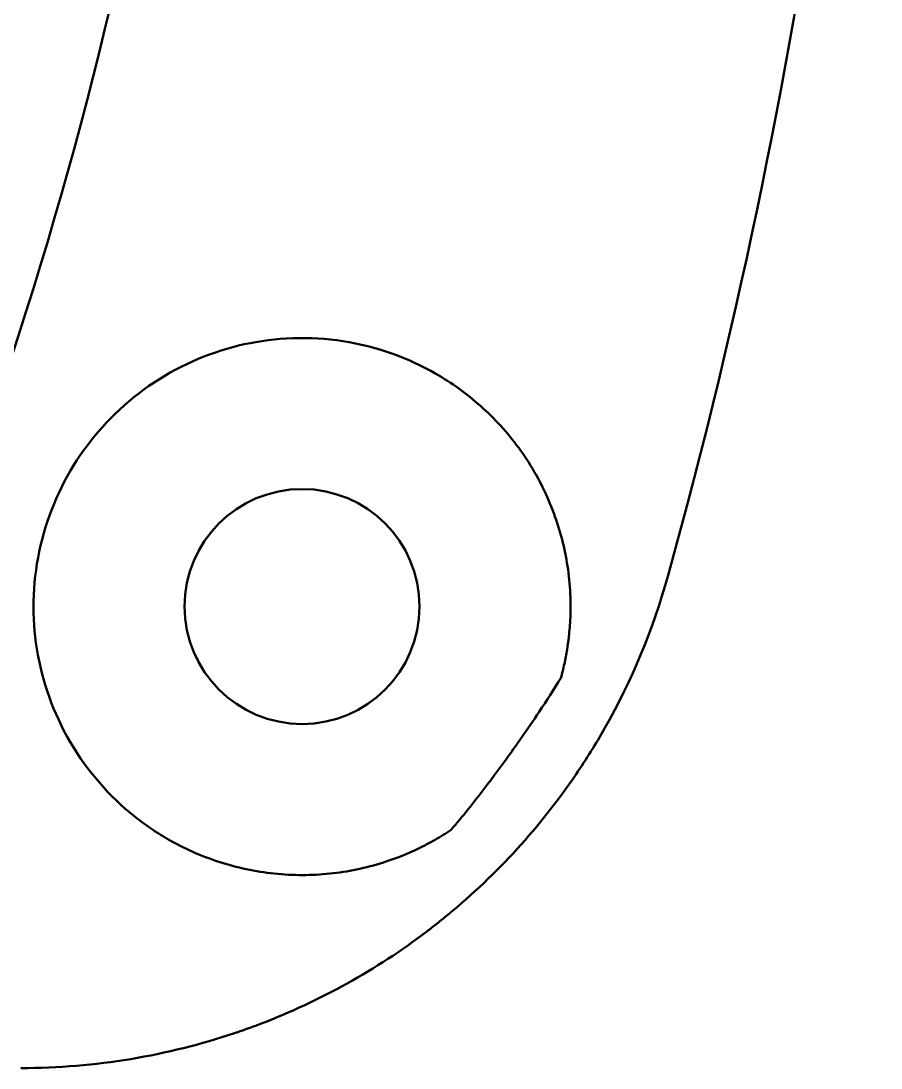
# Model space of a CAD drawing. Header units: millimetres. Extents: x 1510 to 10524, y 7125 to 13164.
# Drawn here: x 5102.31 to 5107.43, y 10667.87 to 10674.11 of the extents above; entities that cross this region are included whole.
import ezdxf

# ---------------------------------------------------------------- set-up
doc = ezdxf.new("R2010")
doc.units = ezdxf.units.MM
doc.header["$LTSCALE"] = 4
doc.layers.add('Visible (ISO)', color=7, linetype='Continuous', lineweight=50)

msp = doc.modelspace()

# ---------------------------------------------------------------- linework, layer by layer
at = {"layer": 'Visible (ISO)'}
msp.add_circle((5103.9847, 10670.6219), 0.7, dxfattribs=at)
msp.add_arc((5077.8347, 10680.1219), 25.7, 339.16048, 20.83952, dxfattribs=at)
for points, knots in [([(5107.4347, 10680.1219), (5107.4347, 10679.7399), (5107.4284, 10679.357), (5107.4157, 10678.9731), (5107.4092, 10678.7761), (5107.401, 10678.5788), (5107.3911, 10678.3812), (5107.3813, 10678.1838), (5107.3697, 10677.986), (5107.3564, 10677.7883), (5107.3562, 10677.7848), (5107.3559, 10677.7813), (5107.3557, 10677.7778), (5107.3031, 10676.9981), (5107.2239, 10676.2154), (5107.1173, 10675.4317), (5107.117, 10675.4296), (5107.1167, 10675.4274), (5107.1164, 10675.4253), (5107.116, 10675.4222), (5107.1156, 10675.419), (5107.1152, 10675.416), (5106.91, 10673.9117), (5106.599, 10672.3672), (5106.1638, 10670.801)], [0, 0, 0, 0, 0.122876, 0.122876, 0.122876, 0.185923, 0.185923, 0.185923, 0.248884, 0.248884, 0.248884, 0.25, 0.25, 0.25, 0.49834, 0.49834, 0.49834, 0.499023, 0.499023, 0.499023, 0.5, 0.5, 0.5, 1, 1, 1, 1]), ([(5105.5641, 10670.3659), (5105.5786, 10670.4557), (5105.5854, 10670.5465), (5105.5836, 10670.7479), (5105.5708, 10670.8578), (5105.5253, 10671.067), (5105.491, 10671.1729), (5105.3995, 10671.3775), (5105.3423, 10671.4761), (5105.2086, 10671.6586), (5105.132, 10671.7427), (5104.9653, 10671.8911), (5104.8752, 10671.9555), (5104.6197, 10672.1025), (5104.4274, 10672.1725), (5104.0299, 10672.2339), (5103.8248, 10672.2251), (5103.458, 10672.1442), (5103.2701, 10672.0673), (5102.937, 10671.8475), (5102.7918, 10671.7046), (5102.5737, 10671.3992), (5102.4855, 10671.2155), (5102.3857, 10670.8291), (5102.3739, 10670.6264), (5102.4163, 10670.2532), (5102.4745, 10670.0563), (5102.6615, 10669.7002), (5102.7901, 10669.541), (5102.9317, 10669.4172), (5103.012, 10669.347), (5103.1021, 10669.2827), (5103.2966, 10669.1731), (5103.401, 10669.1279), (5103.617, 10669.0606), (5103.7288, 10669.0385), (5103.952, 10669.0183), (5104.0633, 10669.0202), (5104.2759, 10669.045), (5104.3841, 10669.0685), (5104.5536, 10669.125), (5104.6164, 10669.1504), (5104.6776, 10669.1797)], [-6.424683, -6.424683, -6.424683, -6.424683, -6.165741, -6.165741, -5.843627, -5.843627, -5.518651, -5.518651, -5.193675, -5.193675, -4.868699, -4.868699, -4.543723, -4.543723, -3.970715, -3.970715, -3.397707, -3.397707, -2.834784, -2.834784, -2.271861, -2.271861, -1.708938, -1.708938, -1.146015, -1.146015, -0.573008, -0.573008, 0, 0, 0, 0.324976, 0.324976, 0.649952, 0.649952, 0.974929, 0.974929, 1.299905, 1.299905, 1.622018, 1.622018, 1.815464, 1.815464, 1.815464, 1.815464]), ([(5106.1638, 10670.801), (5106.076, 10670.4851), (5105.9495, 10670.1814), (5105.7891, 10669.8984), (5105.7356, 10669.8041), (5105.6782, 10669.712), (5105.6175, 10669.6227), (5105.4051, 10669.3103), (5105.1473, 10669.027), (5104.8536, 10668.785), (5104.8326, 10668.7677), (5104.8115, 10668.7506), (5104.7901, 10668.7338), (5104.7795, 10668.7253), (5104.7688, 10668.717), (5104.758, 10668.7086), (5104.7526, 10668.7045), (5104.7472, 10668.7003), (5104.7418, 10668.6962), (5104.7364, 10668.6921), (5104.7309, 10668.6879), (5104.7256, 10668.6838), (5104.4281, 10668.4584), (5104.0948, 10668.2719), (5103.7372, 10668.1353), (5103.7117, 10668.1255), (5103.686, 10668.116), (5103.6602, 10668.1068), (5103.6473, 10668.1021), (5103.6344, 10668.0976), (5103.6214, 10668.0931), (5103.615, 10668.0908), (5103.6085, 10668.0886), (5103.602, 10668.0864), (5103.5987, 10668.0853), (5103.5955, 10668.0842), (5103.5922, 10668.0831), (5103.589, 10668.082), (5103.5856, 10668.0808), (5103.5825, 10668.0798), (5103.1849, 10667.9463), (5102.7539, 10667.8719), (5102.3098, 10667.8719)], [0, 0, 0, 0, 0.1875, 0.1875, 0.1875, 0.25, 0.25, 0.25, 0.46875, 0.46875, 0.46875, 0.484375, 0.484375, 0.484375, 0.492187, 0.492187, 0.492187, 0.496094, 0.496094, 0.496094, 0.5, 0.5, 0.5, 0.71875, 0.71875, 0.71875, 0.734375, 0.734375, 0.734375, 0.742187, 0.742187, 0.742187, 0.746094, 0.746094, 0.746094, 0.748047, 0.748047, 0.748047, 0.75, 0.75, 0.75, 1, 1, 1, 1]), ([(5105.5269, 10670.1959), (5105.5347, 10670.2239), (5105.5416, 10670.252), (5105.554, 10670.3087), (5105.5594, 10670.3372), (5105.5641, 10670.3659)], [0.0000005, 0.0000005, 0.0000005, 0.0000005, 0.0872993, 0.0872993, 0.1745808, 0.1745808, 0.1745808, 0.1745808]), ([(5104.873, 10669.2912), (5104.9424, 10669.3726), (5105.009, 10669.456), (5105.1217, 10669.6037), (5105.1695, 10669.6685), (5105.2401, 10669.7666), (5105.2648, 10669.8014), (5105.3258, 10669.8886), (5105.3622, 10669.9417), (5105.4419, 10670.0611), (5105.4851, 10670.128), (5105.5269, 10670.1959)], [-1.106937, -1.106937, -1.106937, -1.106937, -0.790728, -0.790728, -0.556538, -0.556538, -0.430422, -0.430422, -0.239186, -0.239186, -0.000002, -0.000002, -0.000002, -0.000002]), ([(5104.6776, 10669.1797), (5104.7114, 10669.196), (5104.7447, 10669.2134), (5104.8099, 10669.2506), (5104.8418, 10669.2703), (5104.873, 10669.2912)], [0, 0, 0, 0, 0.1129397, 0.1129397, 0.225879, 0.225879, 0.225879, 0.225879])]:
    msp.add_open_spline(points, degree=3, knots=knots, dxfattribs=at)

doc.saveas('drawing.dxf')
